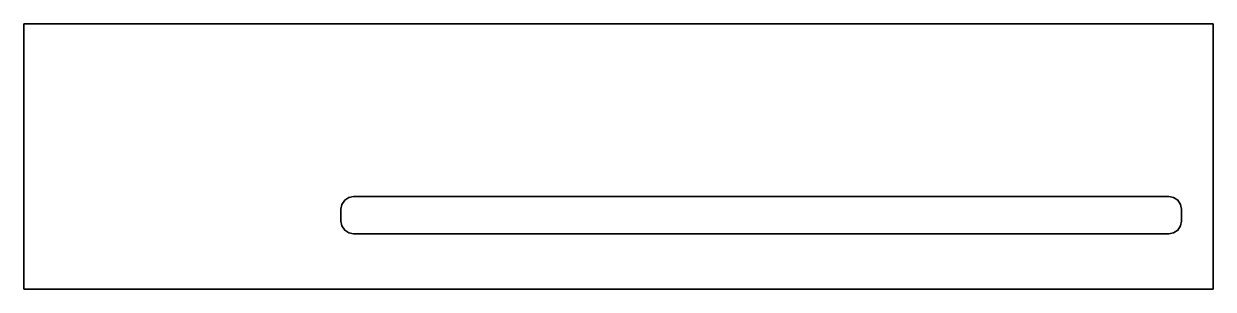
# Model space of a CAD drawing. Header units: inches. Extents: x 0 to 1500, y -335 to 0.
import ezdxf

# ---------------------------------------------------------------- set-up
doc = ezdxf.new("R2010")
doc.units = ezdxf.units.IN
doc.header["$MEASUREMENT"] = 0
doc.layers.add('Painel', color=5, linetype='Continuous')
doc.layers.add('Usinagem', color=2, linetype='Continuous')

msp = doc.modelspace()

# ---------------------------------------------------------------- linework, layer by layer
at = {"layer": 'Painel'}
for points, invisible_edges in [([(1460, -335, 0), (1500, -335, 0), (1500, 0, 0), (1460, 0, 0)], 8), ([(400, -335, 0), (0, -335, 0), (0, 0, 0), (400, 0, 0)], 8), ([(400, -234, 0), (401.2, -227.9, 0), (401.2, 0, 0), (400, 0, 0)], 10), ([(401.2, 0, 0), (404.7, 0, 0), (404.7, -222.7, 0), (401.2, -227.9, 0)], 10), ([(404.7, -222.7, 0), (409.9, -219.2, 0), (409.9, 0, 0), (404.7, 0, 0)], 10), ([(409.9, 0, 0), (416, 0, 0), (416, -218, 0), (409.9, -219.2, 0)], 10), ([(416, -218, 0), (416, 0, 0), (1444, 0, 0), (1444, -218, 0)], 5), ([(1450.1, -219.2, 0), (1444, -218, 0), (1444, 0, 0), (1450.1, 0, 0)], 10), ([(1455.3, 0, 0), (1450.1, 0, 0), (1450.1, -219.2, 0), (1455.3, -222.7, 0)], 10), ([(1458.8, -227.9, 0), (1455.3, -222.7, 0), (1455.3, 0, 0), (1458.8, 0, 0)], 10), ([(1460, 0, 0), (1458.8, 0, 0), (1458.8, -227.9, 0), (1460, -234, 0)], 10), ([(400, -335, 0), (401.2, -335, 0), (401.2, -255.1, 0), (400, -249, 0)], 10), ([(1460, -249, 0), (1458.8, -255.1, 0), (1458.8, -335, 0), (1460, -335, 0)], 10), ([(401.2, -255.1, 0), (404.7, -260.3, 0), (404.7, -335, 0), (401.2, -335, 0)], 10), ([(404.7, -335, 0), (409.9, -335, 0), (409.9, -263.8, 0), (404.7, -260.3, 0)], 10), ([(409.9, -263.8, 0), (416, -265, 0), (416, -335, 0), (409.9, -335, 0)], 10), ([(416, -265, 0), (416, -335, 0), (1444, -335, 0), (1444, -265, 0)], 5), ([(1450.1, -335, 0), (1444, -335, 0), (1444, -265, 0), (1450.1, -263.8, 0)], 10), ([(1455.3, -260.3, 0), (1450.1, -263.8, 0), (1450.1, -335, 0), (1455.3, -335, 0)], 10), ([(1458.8, -335, 0), (1455.3, -335, 0), (1455.3, -260.3, 0), (1458.8, -255.1, 0)], 10)]:
    msp.add_3dface(points, dxfattribs=dict(at, invisible_edges=invisible_edges))
for points in [[(1500, -335, 0), (1500, -335, 30), (1500, 0, 30), (1500, 0, 0)], [(0, 0, 0), (0, 0, 30), (1500, 0, 30), (1500, 0, 0)], [(0, -335, 0), (0, 0, 0), (0, 0, 30), (0, -335, 30)], [(1500, 0, 30), (1500, -335, 30), (0, -335, 30), (0, 0, 30)], [(0, -335, 0), (0, -335, 30), (1500, -335, 30), (1500, -335, 0)]]:
    msp.add_3dface(points, dxfattribs=at)
at = {"layer": 'Usinagem'}
for points, invisible_edges in [([(401.2, -227.9, 0), (404.7, -222.7, 0), (404.7, -222.7, 13), (401.2, -227.9, 13)], 10), ([(404.7, -222.7, 13), (401.2, -227.9, 13), (401.2, -255.1, 13), (404.7, -260.3, 13)], 10), ([(409.9, -219.2, 0), (404.7, -222.7, 0), (404.7, -222.7, 13), (409.9, -219.2, 13)], 10), ([(409.9, -263.8, 13), (404.7, -260.3, 13), (404.7, -222.7, 13), (409.9, -219.2, 13)], 10), ([(416, -218, 0), (409.9, -219.2, 0), (409.9, -219.2, 13), (416, -218, 13)], 10), ([(416, -218, 13), (409.9, -219.2, 13), (409.9, -263.8, 13), (416, -265, 13)], 10), ([(1444, -218, 13), (1444, -218, 0), (416, -218, 0), (416, -218, 13)], 5), ([(1444, -265, 13), (1444, -218, 13), (416, -218, 13), (416, -265, 13)], 5), ([(1450.1, -219.2, 0), (1444, -218, 0), (1444, -218, 13), (1450.1, -219.2, 13)], 10), ([(1444, -265, 13), (1450.1, -263.8, 13), (1450.1, -219.2, 13), (1444, -218, 13)], 10), ([(1455.3, -222.7, 0), (1450.1, -219.2, 0), (1450.1, -219.2, 13), (1455.3, -222.7, 13)], 10), ([(1450.1, -219.2, 13), (1455.3, -222.7, 13), (1455.3, -260.3, 13), (1450.1, -263.8, 13)], 10), ([(1455.3, -222.7, 0), (1458.8, -227.9, 0), (1458.8, -227.9, 13), (1455.3, -222.7, 13)], 10), ([(1455.3, -260.3, 13), (1458.8, -255.1, 13), (1458.8, -227.9, 13), (1455.3, -222.7, 13)], 10), ([(400, -234, 0), (401.2, -227.9, 0), (401.2, -227.9, 13), (400, -234, 13)], 10), ([(401.2, -255.1, 13), (400, -249, 13), (400, -234, 13), (401.2, -227.9, 13)], 10), ([(400, -234, 13), (400, -249, 13), (400, -249, 0), (400, -234, 0)], 10), ([(1458.8, -227.9, 0), (1460, -234, 0), (1460, -234, 13), (1458.8, -227.9, 13)], 10), ([(1458.8, -227.9, 13), (1460, -234, 13), (1460, -249, 13), (1458.8, -255.1, 13)], 10), ([(1460, -234, 0), (1460, -249, 0), (1460, -249, 13), (1460, -234, 13)], 10), ([(400, -249, 13), (401.2, -255.1, 13), (401.2, -255.1, 0), (400, -249, 0)], 10), ([(1458.8, -255.1, 13), (1460, -249, 13), (1460, -249, 0), (1458.8, -255.1, 0)], 10), ([(401.2, -255.1, 13), (404.7, -260.3, 13), (404.7, -260.3, 0), (401.2, -255.1, 0)], 10), ([(409.9, -263.8, 13), (404.7, -260.3, 13), (404.7, -260.3, 0), (409.9, -263.8, 0)], 10), ([(416, -265, 13), (409.9, -263.8, 13), (409.9, -263.8, 0), (416, -265, 0)], 10), ([(416, -265, 13), (416, -265, 0), (1444, -265, 0), (1444, -265, 13)], 5), ([(1450.1, -263.8, 13), (1444, -265, 13), (1444, -265, 0), (1450.1, -263.8, 0)], 10), ([(1455.3, -260.3, 13), (1450.1, -263.8, 13), (1450.1, -263.8, 0), (1455.3, -260.3, 0)], 10), ([(1455.3, -260.3, 13), (1458.8, -255.1, 13), (1458.8, -255.1, 0), (1455.3, -260.3, 0)], 10)]:
    msp.add_3dface(points, dxfattribs=dict(at, invisible_edges=invisible_edges))

doc.saveas('drawing.dxf')
